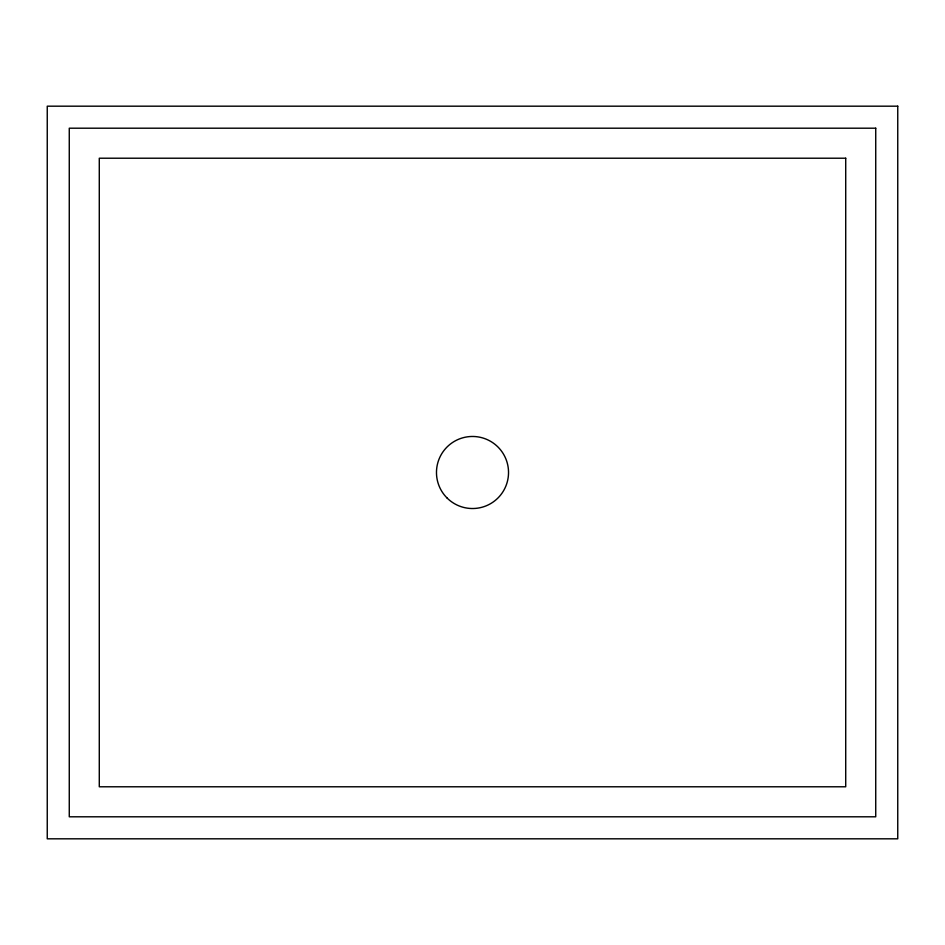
<?xml version="1.0" encoding="UTF-8"?>
<svg xmlns="http://www.w3.org/2000/svg" width="945" height="945" viewBox="0 0 945 945"><rect width="100%" height="100%" fill="white"/><g stroke="black" fill="none" stroke-linecap="round" stroke-linejoin="round"><path stroke-width="1.42" d="M897.75 106.183L47.25 106.183L47.25 838.817L897.75 838.817L897.75 106.183M875.731 128.201L69.268 128.201L69.268 816.799L875.731 816.799L875.731 128.201M845.716 158.217L99.284 158.217L99.284 786.783L845.716 786.783L845.716 158.217M447.032 497.968A36.016 36.016 0 0 0 507.3 481.82A36.016 36.016 0 0 0 463.18 437.7A36.016 36.016 0 0 0 447.032 497.968"/></g></svg>
